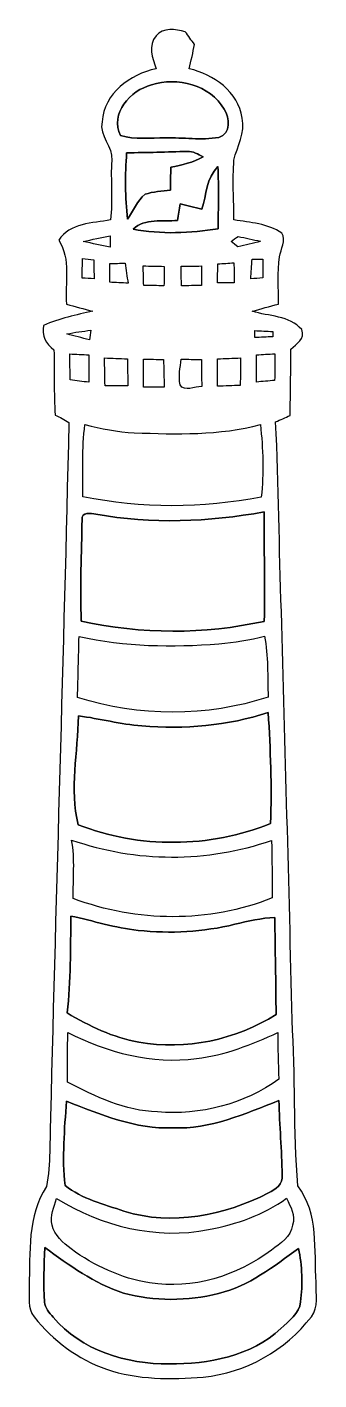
# Model space of a CAD drawing. Header units: centimetres. Extents: x -1.3 to 1.3, y -6.2 to 6.2.
import ezdxf

# ---------------------------------------------------------------- set-up
doc = ezdxf.new("R2010")
doc.units = ezdxf.units.CM
doc.header["$MEASUREMENT"] = 0
doc.layers.add('Camada 1', color=7, linetype='Continuous')

msp = doc.modelspace()

# ---------------------------------------------------------------- linework, layer by layer
at = {"layer": 'Camada 1', "color": 143}
for points, knots in [([(-0.1538, 6.11328), (-0.08924, 6.19478), (0.02433, 6.17431), (0.11219, 6.15209), (0.11219, 6.15209), (0.14005, 6.11292), (0.16827, 6.07413), (0.19719, 6.03566), (0.19719, 6.03566), (0.18308, 5.96089), (0.16615, 5.8868), (0.14817, 5.81271), (0.14817, 5.81271), (0.37076, 5.76262), (0.5976, 5.60246), (0.63253, 5.36256), (0.63253, 5.36256), (0.66392, 5.22781), (0.58561, 5.10504), (0.55703, 4.97804), (0.55703, 4.97804), (0.54363, 4.79565), (0.55597, 4.61256), (0.55738, 4.42982), (0.55738, 4.42982), (0.7066, 4.40796), (0.86606, 4.39525), (0.99554, 4.31058), (0.99554, 4.31058), (1.03645, 4.24039), (0.98424, 4.16453), (0.97401, 4.09327), (0.97401, 4.09327), (0.95108, 3.9504), (0.96767, 3.80471), (0.96414, 3.66077), (0.96414, 3.66077), (0.88406, 3.63889), (0.80398, 3.61667), (0.72424, 3.59445), (0.72424, 3.59445), (0.87524, 3.54682), (1.06503, 3.55706), (1.17615, 3.42793), (1.17615, 3.42793), (1.20967, 3.34327), (1.1303, 3.29776), (1.07843, 3.24872), (1.07843, 3.24872), (1.07597, 3.04623), (1.0735, 2.84373), (1.07068, 2.64125), (1.07068, 2.64125), (1.02658, 2.62183), (0.98248, 2.60208), (0.93839, 2.58268), (0.93839, 2.58268), (0.96943, 2.00447), (0.96731, 1.42521), (0.9906, 0.84666), (0.9906, 0.84666), (1.0234, -0.3997), (1.06221, -1.64535), (1.08832, -2.89172), (1.08832, -2.89172), (1.12041, -3.39653), (1.09855, -3.90384), (1.14194, -4.40796), (1.14194, -4.40796), (1.33349, -4.66266), (1.28939, -4.99392), (1.30739, -5.29201), (1.30739, -5.29201), (1.30562, -5.39574), (1.33278, -5.51532), (1.26434, -5.60458), (1.26434, -5.60458), (1.02799, -5.91255), (0.66462, -6.11786), (0.27763, -6.15597), (0.27763, -6.15597), (-0.01763, -6.17889), (-0.32315, -6.18243), (-0.60642, -6.08365), (-0.60642, -6.08365), (-0.86818, -5.9951), (-1.09677, -5.82224), (-1.26753, -5.60634), (-1.26753, -5.60634), (-1.33173, -5.52732), (-1.30951, -5.41972), (-1.31375, -5.32589), (-1.31375, -5.32589), (-1.30352, -5.01826), (-1.33244, -4.68312), (-1.15534, -4.41325), (-1.15534, -4.41325), (-1.11441, -4.20441), (-1.12747, -3.98638), (-1.11831, -3.77401), (-1.11831, -3.77401), (-1.06644, -1.657), (-0.99905, 0.46036), (-0.95108, 2.57668), (-0.95108, 2.57668), (-0.98989, 2.60456), (-1.03363, 2.62395), (-1.07562, 2.64548), (-1.07562, 2.64548), (-1.08832, 2.84409), (-1.08267, 3.04305), (-1.08725, 3.24167), (-1.08725, 3.24167), (-1.16346, 3.2953), (-1.19979, 3.3729), (-1.18109, 3.46533), (-1.18109, 3.46533), (-1.03752, 3.52882), (-0.88406, 3.562), (-0.73096, 3.5948), (-0.73096, 3.5948), (-0.81209, 3.61597), (-0.89288, 3.63748), (-0.97367, 3.65901), (-0.97367, 3.65901), (-0.98848, 3.8548), (-0.92886, 4.07), (-1.04315, 4.24532), (-1.04315, 4.24532), (-0.94192, 4.40336), (-0.73447, 4.39914), (-0.57009, 4.43018), (-0.57009, 4.43018), (-0.54856, 4.61115), (-0.57114, 4.79319), (-0.5595, 4.97487), (-0.5595, 4.97487), (-0.54539, 5.10329), (-0.67875, 5.19677), (-0.64735, 5.3287), (-0.64735, 5.3287), (-0.62934, 5.5894), (-0.39193, 5.76297), (-0.15346, 5.81342), (-0.15346, 5.81342), (-0.18661, 5.90761), (-0.23142, 6.02791), (-0.1538, 6.11328)], [0, 0, 0, 0, 0.02631579, 0.02631579, 0.02631579, 0.02631579, 0.05263158, 0.05263158, 0.05263158, 0.05263158, 0.07894737, 0.07894737, 0.07894737, 0.07894737, 0.10526316, 0.10526316, 0.10526316, 0.10526316, 0.13157895, 0.13157895, 0.13157895, 0.13157895, 0.15789474, 0.15789474, 0.15789474, 0.15789474, 0.18421053, 0.18421053, 0.18421053, 0.18421053, 0.21052632, 0.21052632, 0.21052632, 0.21052632, 0.23684211, 0.23684211, 0.23684211, 0.23684211, 0.26315789, 0.26315789, 0.26315789, 0.26315789, 0.28947368, 0.28947368, 0.28947368, 0.28947368, 0.31578947, 0.31578947, 0.31578947, 0.31578947, 0.34210526, 0.34210526, 0.34210526, 0.34210526, 0.36842105, 0.36842105, 0.36842105, 0.36842105, 0.39473684, 0.39473684, 0.39473684, 0.39473684, 0.42105263, 0.42105263, 0.42105263, 0.42105263, 0.44736842, 0.44736842, 0.44736842, 0.44736842, 0.47368421, 0.47368421, 0.47368421, 0.47368421, 0.5, 0.5, 0.5, 0.5, 0.52631579, 0.52631579, 0.52631579, 0.52631579, 0.55263158, 0.55263158, 0.55263158, 0.55263158, 0.57894737, 0.57894737, 0.57894737, 0.57894737, 0.60526316, 0.60526316, 0.60526316, 0.60526316, 0.63157895, 0.63157895, 0.63157895, 0.63157895, 0.65789474, 0.65789474, 0.65789474, 0.65789474, 0.68421053, 0.68421053, 0.68421053, 0.68421053, 0.71052632, 0.71052632, 0.71052632, 0.71052632, 0.73684211, 0.73684211, 0.73684211, 0.73684211, 0.76315789, 0.76315789, 0.76315789, 0.76315789, 0.78947368, 0.78947368, 0.78947368, 0.78947368, 0.81578947, 0.81578947, 0.81578947, 0.81578947, 0.84210526, 0.84210526, 0.84210526, 0.84210526, 0.86842105, 0.86842105, 0.86842105, 0.86842105, 0.89473684, 0.89473684, 0.89473684, 0.89473684, 0.92105263, 0.92105263, 0.92105263, 0.92105263, 0.94736842, 0.94736842, 0.94736842, 0.94736842, 1, 1, 1, 1]), ([(-0.19685, 5.66561), (-0.19685, 5.66561), (-0.19685, 5.66561), (-0.19685, 5.66561), (-0.19685, 5.66561), (-0.38522, 5.61833), (-0.58242, 5.39962), (-0.47766, 5.20206), (-0.47766, 5.20206), (-0.34571, 5.16113), (-0.2053, 5.18337), (-0.0695, 5.18018), (-0.0695, 5.18018), (0.09348, 5.18583), (0.25858, 5.15796), (0.4205, 5.18512), (0.4205, 5.18512), (0.53233, 5.22145), (0.52069, 5.36187), (0.46813, 5.44371), (0.46813, 5.44371), (0.33725, 5.66596), (0.04056, 5.74321), (-0.19685, 5.66561)], [0, 0, 0, 0, 0.14285714, 0.14285714, 0.14285714, 0.14285714, 0.28571429, 0.28571429, 0.28571429, 0.28571429, 0.42857143, 0.42857143, 0.42857143, 0.42857143, 0.57142857, 0.57142857, 0.57142857, 0.57142857, 0.71428571, 0.71428571, 0.71428571, 0.71428571, 1, 1, 1, 1]), ([(0.13194, 5.05741), (0.13194, 5.05741), (0.13194, 5.05741), (0.13194, 5.05741), (0.13194, 5.05741), (-0.05326, 5.05071), (-0.23812, 5.04718), (-0.42333, 5.04401), (-0.42333, 5.04401), (-0.43744, 4.84152), (-0.43673, 4.63832), (-0.41521, 4.43618), (-0.41521, 4.43618), (-0.36547, 4.51484), (-0.32385, 4.60092), (-0.25505, 4.66514), (-0.25505, 4.66514), (-0.18026, 4.68982), (-0.10054, 4.69194), (-0.02292, 4.70217), (-0.02292, 4.70217), (-0.02187, 4.77237), (-0.0208, 4.84258), (-0.01939, 4.91277), (-0.01939, 4.91277), (0.0822, 4.93218), (0.1845, 4.95582), (0.27515, 5.00839), (0.27515, 5.00839), (0.2293, 5.02884), (0.1845, 5.06201), (0.13194, 5.05741)], [0, 0, 0, 0, 0.11111111, 0.11111111, 0.11111111, 0.11111111, 0.22222222, 0.22222222, 0.22222222, 0.22222222, 0.33333333, 0.33333333, 0.33333333, 0.33333333, 0.44444444, 0.44444444, 0.44444444, 0.44444444, 0.55555556, 0.55555556, 0.55555556, 0.55555556, 0.66666667, 0.66666667, 0.66666667, 0.66666667, 0.77777778, 0.77777778, 0.77777778, 0.77777778, 1, 1, 1, 1]), ([(0.26353, 4.52861), (0.26353, 4.52861), (0.26353, 4.52861), (0.26353, 4.52861), (0.26353, 4.52861), (0.19719, 4.54483), (0.13088, 4.56106), (0.06456, 4.57729), (0.06456, 4.57729), (0.05715, 4.52649), (0.04974, 4.47604), (0.04234, 4.42524), (0.04234, 4.42524), (-0.09489, 4.41571), (-0.25435, 4.44782), (-0.36442, 4.34552), (-0.36442, 4.34552), (-0.10829, 4.29789), (0.15733, 4.30705), (0.4138, 4.3501), (0.4138, 4.3501), (0.41416, 4.53918), (0.41909, 4.72863), (0.41098, 4.91771), (0.41098, 4.91771), (0.3048, 4.81436), (0.30726, 4.6609), (0.26353, 4.52861)], [0, 0, 0, 0, 0.125, 0.125, 0.125, 0.125, 0.25, 0.25, 0.25, 0.25, 0.375, 0.375, 0.375, 0.375, 0.5, 0.5, 0.5, 0.5, 0.625, 0.625, 0.625, 0.625, 0.75, 0.75, 0.75, 0.75, 1, 1, 1, 1]), ([(-0.81915, 4.23367), (-0.81915, 4.23367), (-0.81915, 4.23367), (-0.81915, 4.23367), (-0.81915, 4.23367), (-0.7373, 4.21428), (-0.6551, 4.19734), (-0.57221, 4.18041), (-0.57221, 4.18041), (-0.57291, 4.21498), (-0.5736, 4.24921), (-0.57396, 4.28378), (-0.57396, 4.28378), (-0.6558, 4.2672), (-0.73766, 4.25097), (-0.81915, 4.23367)], [0, 0, 0, 0, 0.2, 0.2, 0.2, 0.2, 0.4, 0.4, 0.4, 0.4, 0.6, 0.6, 0.6, 0.6, 1, 1, 1, 1]), ([(0.53199, 4.23367), (0.53199, 4.23367), (0.53199, 4.23367), (0.53199, 4.23367), (0.53199, 4.23367), (0.54751, 4.22098), (0.57855, 4.19559), (0.59372, 4.18324), (0.59372, 4.18324), (0.6625, 4.20051), (0.73166, 4.21674), (0.80044, 4.23509), (0.80044, 4.23509), (0.73201, 4.25026), (0.66321, 4.26473), (0.59477, 4.27955), (0.59477, 4.27955), (0.57925, 4.26826), (0.54785, 4.24532), (0.53199, 4.23367)], [0, 0, 0, 0, 0.16666667, 0.16666667, 0.16666667, 0.16666667, 0.33333333, 0.33333333, 0.33333333, 0.33333333, 0.5, 0.5, 0.5, 0.5, 0.66666667, 0.66666667, 0.66666667, 0.66666667, 1, 1, 1, 1]), ([(-0.8269, 4.07811), (-0.8269, 4.07811), (-0.8269, 4.07811), (-0.8269, 4.07811), (-0.8269, 4.07811), (-0.82761, 4.01778), (-0.82832, 3.95781), (-0.82902, 3.89784), (-0.82902, 3.89784), (-0.79269, 3.89573), (-0.75635, 3.89395), (-0.71966, 3.89183), (-0.71966, 3.89183), (-0.72143, 3.9497), (-0.72248, 4.00719), (-0.7239, 4.06505), (-0.7239, 4.06505), (-0.75847, 4.06929), (-0.79269, 4.07387), (-0.8269, 4.07811)], [0, 0, 0, 0, 0.16666667, 0.16666667, 0.16666667, 0.16666667, 0.33333333, 0.33333333, 0.33333333, 0.33333333, 0.5, 0.5, 0.5, 0.5, 0.66666667, 0.66666667, 0.66666667, 0.66666667, 1, 1, 1, 1]), ([(-0.57572, 4.03014), (-0.57572, 4.03014), (-0.57572, 4.03014), (-0.57572, 4.03014), (-0.57572, 4.03014), (-0.57643, 3.97333), (-0.57714, 3.91653), (-0.57784, 3.85974), (-0.57784, 3.85974), (-0.5221, 3.85692), (-0.46637, 3.85409), (-0.41027, 3.85092), (-0.41027, 3.85092), (-0.41909, 3.91266), (-0.42791, 3.97403), (-0.43673, 4.03542), (-0.43673, 4.03542), (-0.47166, 4.03401), (-0.54081, 4.03153), (-0.57572, 4.03014)], [0, 0, 0, 0, 0.16666667, 0.16666667, 0.16666667, 0.16666667, 0.33333333, 0.33333333, 0.33333333, 0.33333333, 0.5, 0.5, 0.5, 0.5, 0.66666667, 0.66666667, 0.66666667, 0.66666667, 1, 1, 1, 1]), ([(-0.27164, 4.00967), (-0.27164, 4.00967), (-0.27164, 4.00967), (-0.27164, 4.00967), (-0.27164, 4.00967), (-0.27023, 3.9497), (-0.26882, 3.88972), (-0.26704, 3.82975), (-0.26704, 3.82975), (-0.2053, 3.82939), (-0.14357, 3.82905), (-0.08183, 3.82834), (-0.08183, 3.82834), (-0.08113, 3.88761), (-0.08042, 3.94652), (-0.07937, 4.00543), (-0.07937, 4.00543), (-0.14357, 4.00685), (-0.20778, 4.00826), (-0.27164, 4.00967)], [0, 0, 0, 0, 0.16666667, 0.16666667, 0.16666667, 0.16666667, 0.33333333, 0.33333333, 0.33333333, 0.33333333, 0.5, 0.5, 0.5, 0.5, 0.66666667, 0.66666667, 0.66666667, 0.66666667, 1, 1, 1, 1]), ([(0.07479, 4.00649), (0.07479, 4.00649), (0.07479, 4.00649), (0.07479, 4.00649), (0.07479, 4.00649), (0.07549, 3.94652), (0.07654, 3.88654), (0.07761, 3.82622), (0.07761, 3.82622), (0.13864, 3.82834), (0.19967, 3.8301), (0.26105, 3.83187), (0.26105, 3.83187), (0.2607, 3.89078), (0.26034, 3.95005), (0.26034, 4.00897), (0.26034, 4.00897), (0.19826, 4.00826), (0.13652, 4.00719), (0.07479, 4.00649)], [0, 0, 0, 0, 0.16666667, 0.16666667, 0.16666667, 0.16666667, 0.33333333, 0.33333333, 0.33333333, 0.33333333, 0.5, 0.5, 0.5, 0.5, 0.66666667, 0.66666667, 0.66666667, 0.66666667, 1, 1, 1, 1]), ([(0.40993, 4.02731), (0.40993, 4.02731), (0.40993, 4.02731), (0.40993, 4.02731), (0.40993, 4.02731), (0.40886, 3.96945), (0.40815, 3.91195), (0.40745, 3.85409), (0.40745, 3.85409), (0.4579, 3.85409), (0.5087, 3.85444), (0.55986, 3.85444), (0.55986, 3.85444), (0.55879, 3.91617), (0.55808, 3.97756), (0.55738, 4.03895), (0.55738, 4.03895), (0.50799, 4.03506), (0.45895, 4.03119), (0.40993, 4.02731)], [0, 0, 0, 0, 0.16666667, 0.16666667, 0.16666667, 0.16666667, 0.33333333, 0.33333333, 0.33333333, 0.33333333, 0.5, 0.5, 0.5, 0.5, 0.66666667, 0.66666667, 0.66666667, 0.66666667, 1, 1, 1, 1]), ([(0.72248, 4.07212), (0.72248, 4.07212), (0.72248, 4.07212), (0.72248, 4.07212), (0.72248, 4.07212), (0.71825, 4.01179), (0.71472, 3.95111), (0.71154, 3.89042), (0.71154, 3.89042), (0.74824, 3.89395), (0.78493, 3.89748), (0.82196, 3.90065), (0.82196, 3.90065), (0.82161, 3.9571), (0.82125, 4.01355), (0.82091, 4.07), (0.82091, 4.07), (0.78809, 4.0707), (0.7553, 4.07141), (0.72248, 4.07212)], [0, 0, 0, 0, 0.16666667, 0.16666667, 0.16666667, 0.16666667, 0.33333333, 0.33333333, 0.33333333, 0.33333333, 0.5, 0.5, 0.5, 0.5, 0.66666667, 0.66666667, 0.66666667, 0.66666667, 1, 1, 1, 1]), ([(-0.96872, 3.38701), (-0.96872, 3.38701), (-0.96872, 3.38701), (-0.96872, 3.38701), (-0.96872, 3.38701), (-0.90063, 3.36797), (-0.83149, 3.35104), (-0.7627, 3.33375), (-0.7627, 3.33375), (-0.75952, 3.35526), (-0.75318, 3.39865), (-0.74999, 3.42053), (-0.74999, 3.42053), (-0.82337, 3.41241), (-0.89641, 3.40254), (-0.96872, 3.38701)], [0, 0, 0, 0, 0.2, 0.2, 0.2, 0.2, 0.4, 0.4, 0.4, 0.4, 0.6, 0.6, 0.6, 0.6, 1, 1, 1, 1]), ([(0.74719, 3.4177), (0.74719, 3.4177), (0.74719, 3.4177), (0.74719, 3.4177), (0.74719, 3.4177), (0.74719, 3.40184), (0.74753, 3.37007), (0.74753, 3.35421), (0.74753, 3.35421), (0.80256, 3.35667), (0.85724, 3.3595), (0.91263, 3.36196), (0.91263, 3.36196), (0.91263, 3.37397), (0.91263, 3.3976), (0.91263, 3.40959), (0.91263, 3.40959), (0.8576, 3.41241), (0.80222, 3.41488), (0.74719, 3.4177)], [0, 0, 0, 0, 0.16666667, 0.16666667, 0.16666667, 0.16666667, 0.33333333, 0.33333333, 0.33333333, 0.33333333, 0.5, 0.5, 0.5, 0.5, 0.66666667, 0.66666667, 0.66666667, 0.66666667, 1, 1, 1, 1]), ([(-0.94192, 3.20462), (-0.94192, 3.20462), (-0.94192, 3.20462), (-0.94192, 3.20462), (-0.94192, 3.20462), (-0.94121, 3.12596), (-0.94014, 3.04694), (-0.93909, 2.96827), (-0.93909, 2.96827), (-0.88194, 2.96016), (-0.82479, 2.95239), (-0.76729, 2.94464), (-0.76729, 2.94464), (-0.76799, 3.0286), (-0.76834, 3.11221), (-0.76904, 3.19617), (-0.76904, 3.19617), (-0.82656, 3.19899), (-0.8844, 3.2018), (-0.94192, 3.20462)], [0, 0, 0, 0, 0.16666667, 0.16666667, 0.16666667, 0.16666667, 0.33333333, 0.33333333, 0.33333333, 0.33333333, 0.5, 0.5, 0.5, 0.5, 0.66666667, 0.66666667, 0.66666667, 0.66666667, 1, 1, 1, 1]), ([(-0.62547, 3.16723), (-0.62547, 3.16723), (-0.62547, 3.16723), (-0.62547, 3.16723), (-0.62547, 3.16723), (-0.62371, 3.08292), (-0.62194, 2.99826), (-0.62018, 2.91358), (-0.62018, 2.91358), (-0.55068, 2.91287), (-0.48083, 2.91182), (-0.41134, 2.91112), (-0.41134, 2.91112), (-0.41275, 2.99366), (-0.41451, 3.07657), (-0.41627, 3.15911), (-0.41627, 3.15911), (-0.48612, 3.16194), (-0.55562, 3.16476), (-0.62547, 3.16723)], [0, 0, 0, 0, 0.16666667, 0.16666667, 0.16666667, 0.16666667, 0.33333333, 0.33333333, 0.33333333, 0.33333333, 0.5, 0.5, 0.5, 0.5, 0.66666667, 0.66666667, 0.66666667, 0.66666667, 1, 1, 1, 1]), ([(-0.26775, 3.15524), (-0.26775, 3.15524), (-0.26775, 3.15524), (-0.26775, 3.15524), (-0.26775, 3.15524), (-0.26811, 3.07057), (-0.26811, 2.98626), (-0.26811, 2.90159), (-0.26811, 2.90159), (-0.2053, 2.90089), (-0.14286, 2.90054), (-0.08008, 2.89984), (-0.08008, 2.89984), (-0.08183, 2.98484), (-0.08361, 3.06987), (-0.08573, 3.15453), (-0.08573, 3.15453), (-0.14676, 3.15489), (-0.20742, 3.15489), (-0.26775, 3.15524)], [0, 0, 0, 0, 0.16666667, 0.16666667, 0.16666667, 0.16666667, 0.33333333, 0.33333333, 0.33333333, 0.33333333, 0.5, 0.5, 0.5, 0.5, 0.66666667, 0.66666667, 0.66666667, 0.66666667, 1, 1, 1, 1]), ([(0.0649, 2.9224), (0.0649, 2.9224), (0.0649, 2.9224), (0.0649, 2.9224), (0.0649, 2.9224), (0.10617, 2.85114), (0.19826, 2.90971), (0.26353, 2.90547), (0.26353, 2.90547), (0.26175, 2.98803), (0.2607, 3.07021), (0.25964, 3.15241), (0.25964, 3.15241), (0.19826, 3.15382), (0.13687, 3.1556), (0.07584, 3.15701), (0.07584, 3.15701), (0.06631, 3.07939), (0.04974, 3.00036), (0.0649, 2.9224)], [0, 0, 0, 0, 0.16666667, 0.16666667, 0.16666667, 0.16666667, 0.33333333, 0.33333333, 0.33333333, 0.33333333, 0.5, 0.5, 0.5, 0.5, 0.66666667, 0.66666667, 0.66666667, 0.66666667, 1, 1, 1, 1]), ([(0.40781, 3.15911), (0.40781, 3.15911), (0.40781, 3.15911), (0.40781, 3.15911), (0.40781, 3.15911), (0.4071, 3.07552), (0.40674, 2.99191), (0.4071, 2.90829), (0.4071, 2.90829), (0.47659, 2.91076), (0.54575, 2.91358), (0.61524, 2.91606), (0.61524, 2.91606), (0.6163, 3.00002), (0.61665, 3.08363), (0.6177, 3.16723), (0.6177, 3.16723), (0.54751, 3.16476), (0.47766, 3.16194), (0.40781, 3.15911)], [0, 0, 0, 0, 0.16666667, 0.16666667, 0.16666667, 0.16666667, 0.33333333, 0.33333333, 0.33333333, 0.33333333, 0.5, 0.5, 0.5, 0.5, 0.66666667, 0.66666667, 0.66666667, 0.66666667, 1, 1, 1, 1]), ([(0.76341, 3.1951), (0.76341, 3.1951), (0.76341, 3.1951), (0.76341, 3.1951), (0.76341, 3.1951), (0.76305, 3.11255), (0.7627, 3.03001), (0.7627, 2.94745), (0.7627, 2.94745), (0.81808, 2.95239), (0.87347, 2.95697), (0.9292, 2.96157), (0.9292, 2.96157), (0.92991, 3.04305), (0.93062, 3.12454), (0.93098, 3.20604), (0.93098, 3.20604), (0.87488, 3.2025), (0.81915, 3.19899), (0.76341, 3.1951)], [0, 0, 0, 0, 0.16666667, 0.16666667, 0.16666667, 0.16666667, 0.33333333, 0.33333333, 0.33333333, 0.33333333, 0.5, 0.5, 0.5, 0.5, 0.66666667, 0.66666667, 0.66666667, 0.66666667, 1, 1, 1, 1]), ([(-0.82444, 1.8983), (-0.82444, 1.8983), (-0.82444, 1.8983), (-0.82444, 1.8983), (-0.82444, 1.8983), (-0.2868, 1.78788), (0.26882, 1.79069), (0.80715, 1.89406), (0.80715, 1.89406), (0.83219, 2.1142), (0.82125, 2.33715), (0.8001, 2.55729), (0.8001, 2.55729), (0.42438, 2.45816), (0.0321, 2.46839), (-0.35277, 2.48355), (-0.35277, 2.48355), (-0.50553, 2.48884), (-0.65617, 2.52024), (-0.80398, 2.55798), (-0.80398, 2.55798), (-0.83326, 2.33927), (-0.8195, 2.11807), (-0.82444, 1.8983)], [0, 0, 0, 0, 0.14285714, 0.14285714, 0.14285714, 0.14285714, 0.28571429, 0.28571429, 0.28571429, 0.28571429, 0.42857143, 0.42857143, 0.42857143, 0.42857143, 0.57142857, 0.57142857, 0.57142857, 0.57142857, 0.71428571, 0.71428571, 0.71428571, 0.71428571, 1, 1, 1, 1]), ([(-0.83078, 1.68909), (-0.83078, 1.68909), (-0.83078, 1.68909), (-0.83078, 1.68909), (-0.83078, 1.68909), (-0.83467, 1.37971), (-0.84949, 1.06961), (-0.83714, 0.76022), (-0.83714, 0.76022), (-0.28963, 0.63746), (0.28609, 0.63782), (0.83431, 0.75776), (0.83431, 0.75776), (0.84278, 1.09114), (0.83114, 1.42487), (0.83326, 1.7586), (0.83326, 1.7586), (0.32702, 1.66899), (-0.19578, 1.64324), (-0.70343, 1.73918), (-0.70343, 1.73918), (-0.74824, 1.74519), (-0.83572, 1.76001), (-0.83078, 1.68909)], [0, 0, 0, 0, 0.14285714, 0.14285714, 0.14285714, 0.14285714, 0.28571429, 0.28571429, 0.28571429, 0.28571429, 0.42857143, 0.42857143, 0.42857143, 0.42857143, 0.57142857, 0.57142857, 0.57142857, 0.57142857, 0.71428571, 0.71428571, 0.71428571, 0.71428571, 1, 1, 1, 1]), ([(-0.85794, 0.62018), (-0.85794, 0.62018), (-0.85794, 0.62018), (-0.85794, 0.62018), (-0.85794, 0.62018), (-0.86218, 0.43427), (-0.86747, 0.24835), (-0.87136, 0.06208), (-0.87136, 0.06208), (-0.31009, -0.11818), (0.30833, -0.11994), (0.86888, 0.06526), (0.86888, 0.06526), (0.86642, 0.25188), (0.86888, 0.43921), (0.83784, 0.62371), (0.83784, 0.62371), (0.70097, 0.58702), (0.56127, 0.56339), (0.42016, 0.55209), (0.42016, 0.55209), (-0.00635, 0.51964), (-0.43921, 0.52458), (-0.85794, 0.62018)], [0, 0, 0, 0, 0.14285714, 0.14285714, 0.14285714, 0.14285714, 0.28571429, 0.28571429, 0.28571429, 0.28571429, 0.42857143, 0.42857143, 0.42857143, 0.42857143, 0.57142857, 0.57142857, 0.57142857, 0.57142857, 0.71428571, 0.71428571, 0.71428571, 0.71428571, 1, 1, 1, 1]), ([(-0.28292, -0.19826), (-0.28292, -0.19826), (-0.28292, -0.19826), (-0.28292, -0.19826), (-0.28292, -0.19826), (-0.47907, -0.18625), (-0.66886, -0.12982), (-0.86359, -0.10795), (-0.86359, -0.10795), (-0.86854, -0.43921), (-0.9458, -0.7754), (-0.86606, -1.10313), (-0.86606, -1.10313), (-0.30973, -1.32221), (0.33725, -1.31621), (0.89146, -1.09255), (0.89146, -1.09255), (0.90487, -0.75388), (0.8911, -0.41485), (0.87029, -0.07654), (0.87029, -0.07654), (0.49988, -0.19719), (0.10442, -0.23213), (-0.28292, -0.19826)], [0, 0, 0, 0, 0.14285714, 0.14285714, 0.14285714, 0.14285714, 0.28571429, 0.28571429, 0.28571429, 0.28571429, 0.42857143, 0.42857143, 0.42857143, 0.42857143, 0.57142857, 0.57142857, 0.57142857, 0.57142857, 0.71428571, 0.71428571, 0.71428571, 0.71428571, 1, 1, 1, 1]), ([(-0.92533, -1.24283), (-0.92533, -1.24283), (-0.92533, -1.24283), (-0.92533, -1.24283), (-0.92533, -1.24283), (-0.89217, -1.41922), (-0.91475, -1.59948), (-0.91015, -1.77765), (-0.91015, -1.77765), (-0.33055, -1.99813), (0.32843, -2.00342), (0.90594, -1.77305), (0.90594, -1.77305), (0.90594, -1.59737), (0.90523, -1.42168), (0.90134, -1.246), (0.90134, -1.246), (0.31362, -1.45204), (-0.33796, -1.4485), (-0.92533, -1.24283)], [0, 0, 0, 0, 0.16666667, 0.16666667, 0.16666667, 0.16666667, 0.33333333, 0.33333333, 0.33333333, 0.33333333, 0.5, 0.5, 0.5, 0.5, 0.66666667, 0.66666667, 0.66666667, 0.66666667, 1, 1, 1, 1]), ([(-0.93345, -1.93886), (-0.93345, -1.93886), (-0.93345, -1.93886), (-0.93345, -1.93886), (-0.93345, -1.93886), (-0.93486, -2.23414), (-0.9331, -2.53047), (-0.9666, -2.82434), (-0.9666, -2.82434), (-0.76412, -2.94604), (-0.5468, -3.05011), (-0.31221, -3.09068), (-0.31221, -3.09068), (0.11818, -3.17146), (0.57255, -3.07092), (0.94192, -2.83845), (0.94192, -2.83845), (0.94121, -2.54246), (0.93345, -2.24613), (0.93098, -1.95014), (0.93098, -1.95014), (0.80715, -1.95721), (0.68579, -1.98437), (0.56585, -2.014), (0.56585, -2.014), (0.27763, -2.08421), (-0.02292, -2.10114), (-0.31784, -2.06974), (-0.31784, -2.06974), (-0.5274, -2.04823), (-0.72777, -1.98049), (-0.93345, -1.93886)], [0, 0, 0, 0, 0.11111111, 0.11111111, 0.11111111, 0.11111111, 0.22222222, 0.22222222, 0.22222222, 0.22222222, 0.33333333, 0.33333333, 0.33333333, 0.33333333, 0.44444444, 0.44444444, 0.44444444, 0.44444444, 0.55555556, 0.55555556, 0.55555556, 0.55555556, 0.66666667, 0.66666667, 0.66666667, 0.66666667, 0.77777778, 0.77777778, 0.77777778, 0.77777778, 1, 1, 1, 1]), ([(-0.96061, -3.00319), (-0.96061, -3.00319), (-0.96061, -3.00319), (-0.96061, -3.00319), (-0.96061, -3.00319), (-0.96378, -3.15453), (-0.9666, -3.30553), (-0.96343, -3.45687), (-0.96343, -3.45687), (-0.70767, -3.59197), (-0.43602, -3.72075), (-0.14145, -3.73097), (-0.14145, -3.73097), (0.24729, -3.76202), (0.64947, -3.65972), (0.96731, -3.43076), (0.96731, -3.43076), (0.96026, -3.28824), (0.95885, -3.14571), (0.95885, -3.00355), (0.95885, -3.00355), (0.72143, -3.1115), (0.4773, -3.21451), (0.21483, -3.24061), (0.21483, -3.24061), (-0.1912, -3.30022), (-0.59972, -3.18487), (-0.96061, -3.00319)], [0, 0, 0, 0, 0.125, 0.125, 0.125, 0.125, 0.25, 0.25, 0.25, 0.25, 0.375, 0.375, 0.375, 0.375, 0.5, 0.5, 0.5, 0.5, 0.625, 0.625, 0.625, 0.625, 0.75, 0.75, 0.75, 0.75, 1, 1, 1, 1]), ([(-0.97296, -3.63326), (-0.97296, -3.63326), (-0.97296, -3.63326), (-0.97296, -3.63326), (-0.97296, -3.63326), (-0.98989, -3.88902), (-1.01458, -4.1483), (-0.98602, -4.40372), (-0.98602, -4.40372), (-0.83078, -4.52683), (-0.63183, -4.57517), (-0.44732, -4.63832), (-0.44732, -4.63832), (-0.0074, -4.77626), (0.4713, -4.67783), (0.87312, -4.4718), (0.87312, -4.4718), (0.93591, -4.43864), (1.0107, -4.39032), (0.998, -4.30776), (0.998, -4.30776), (0.99589, -4.08057), (0.97189, -3.85375), (0.96872, -3.6262), (0.96872, -3.6262), (0.65722, -3.74614), (0.34113, -3.89183), (-0.0007, -3.87597), (-0.0007, -3.87597), (-0.34183, -3.89008), (-0.6618, -3.75462), (-0.97296, -3.63326)], [0, 0, 0, 0, 0.11111111, 0.11111111, 0.11111111, 0.11111111, 0.22222222, 0.22222222, 0.22222222, 0.22222222, 0.33333333, 0.33333333, 0.33333333, 0.33333333, 0.44444444, 0.44444444, 0.44444444, 0.44444444, 0.55555556, 0.55555556, 0.55555556, 0.55555556, 0.66666667, 0.66666667, 0.66666667, 0.66666667, 0.77777778, 0.77777778, 0.77777778, 0.77777778, 1, 1, 1, 1]), ([(-1.06291, -4.52296), (-1.06291, -4.52296), (-1.06291, -4.52296), (-1.06291, -4.52296), (-1.06291, -4.52296), (-1.08513, -4.60162), (-1.12572, -4.68207), (-1.10348, -4.76566), (-1.10348, -4.76566), (-1.08126, -4.86056), (-1.00541, -4.92794), (-0.93027, -4.98403), (-0.93027, -4.98403), (-0.71825, -5.1382), (-0.47342, -5.25322), (-0.21271, -5.29342), (-0.21271, -5.29342), (0.17955, -5.35939), (0.58525, -5.22851), (0.90028, -4.99497), (0.90028, -4.99497), (0.98, -4.93465), (1.07772, -4.87291), (1.09326, -4.76532), (1.09326, -4.76532), (1.12253, -4.67818), (1.07385, -4.59705), (1.03857, -4.52084), (1.03857, -4.52084), (0.82902, -4.67395), (0.5782, -4.75721), (0.32631, -4.80694), (0.32631, -4.80694), (-0.15134, -4.90149), (-0.65369, -4.77731), (-1.06291, -4.52296)], [0, 0, 0, 0, 0.1, 0.1, 0.1, 0.1, 0.2, 0.2, 0.2, 0.2, 0.3, 0.3, 0.3, 0.3, 0.4, 0.4, 0.4, 0.4, 0.5, 0.5, 0.5, 0.5, 0.6, 0.6, 0.6, 0.6, 0.7, 0.7, 0.7, 0.7, 0.8, 0.8, 0.8, 0.8, 1, 1, 1, 1]), ([(-1.17122, -4.97134), (-1.17122, -4.97134), (-1.17122, -4.97134), (-1.17122, -4.97134), (-1.17122, -4.97134), (-1.17544, -5.13715), (-1.18957, -5.30401), (-1.17264, -5.46946), (-1.17264, -5.46946), (-1.1684, -5.5245), (-1.12783, -5.56718), (-1.09502, -5.60846), (-1.09502, -5.60846), (-0.83784, -5.9129), (-0.42333, -6.03956), (-0.03527, -6.03603), (-0.03527, -6.03603), (0.32526, -6.03744), (0.71402, -5.96582), (0.98672, -5.71253), (0.98672, -5.71253), (1.05833, -5.64268), (1.15429, -5.576), (1.16628, -5.4691), (1.16628, -5.4691), (1.18674, -5.30577), (1.18109, -5.13927), (1.14618, -4.97874), (1.14618, -4.97874), (0.92216, -5.1449), (0.6932, -5.322), (0.41768, -5.39221), (0.41768, -5.39221), (0.13334, -5.46135), (-0.16968, -5.46559), (-0.45261, -5.38868), (-0.45261, -5.38868), (-0.71754, -5.29907), (-0.94721, -5.13396), (-1.17122, -4.97134)], [0, 0, 0, 0, 0.09090909, 0.09090909, 0.09090909, 0.09090909, 0.18181818, 0.18181818, 0.18181818, 0.18181818, 0.27272727, 0.27272727, 0.27272727, 0.27272727, 0.36363636, 0.36363636, 0.36363636, 0.36363636, 0.45454545, 0.45454545, 0.45454545, 0.45454545, 0.54545455, 0.54545455, 0.54545455, 0.54545455, 0.63636364, 0.63636364, 0.63636364, 0.63636364, 0.72727273, 0.72727273, 0.72727273, 0.72727273, 0.81818182, 0.81818182, 0.81818182, 0.81818182, 1, 1, 1, 1])]:
    msp.add_open_spline(points, degree=3, knots=knots, dxfattribs=at)
at = {"layer": 'Camada 1', "color": 145}
for points, knots in [([(-0.19685, 5.66561), (0.04056, 5.74321), (0.33725, 5.66596), (0.46813, 5.44371), (0.46813, 5.44371), (0.52069, 5.36187), (0.53233, 5.22145), (0.4205, 5.18512), (0.4205, 5.18512), (0.25858, 5.15796), (0.09348, 5.18583), (-0.0695, 5.18018), (-0.0695, 5.18018), (-0.2053, 5.18337), (-0.34571, 5.16113), (-0.47766, 5.20206), (-0.47766, 5.20206), (-0.58242, 5.39962), (-0.38522, 5.61833), (-0.19685, 5.66561)], [0, 0, 0, 0, 0.16666667, 0.16666667, 0.16666667, 0.16666667, 0.33333333, 0.33333333, 0.33333333, 0.33333333, 0.5, 0.5, 0.5, 0.5, 0.66666667, 0.66666667, 0.66666667, 0.66666667, 1, 1, 1, 1]), ([(0.13194, 5.05741), (0.1845, 5.06201), (0.2293, 5.02884), (0.27515, 5.00839), (0.27515, 5.00839), (0.1845, 4.95582), (0.0822, 4.93218), (-0.01939, 4.91277), (-0.01939, 4.91277), (-0.0208, 4.84258), (-0.02187, 4.77237), (-0.02292, 4.70217), (-0.02292, 4.70217), (-0.10054, 4.69194), (-0.18026, 4.68982), (-0.25505, 4.66514), (-0.25505, 4.66514), (-0.32385, 4.60092), (-0.36547, 4.51484), (-0.41521, 4.43618), (-0.41521, 4.43618), (-0.43673, 4.63832), (-0.43744, 4.84152), (-0.42333, 5.04401), (-0.42333, 5.04401), (-0.23812, 5.04718), (-0.05326, 5.05071), (0.13194, 5.05741)], [0, 0, 0, 0, 0.125, 0.125, 0.125, 0.125, 0.25, 0.25, 0.25, 0.25, 0.375, 0.375, 0.375, 0.375, 0.5, 0.5, 0.5, 0.5, 0.625, 0.625, 0.625, 0.625, 0.75, 0.75, 0.75, 0.75, 1, 1, 1, 1]), ([(0.26353, 4.52861), (0.30726, 4.6609), (0.3048, 4.81436), (0.41098, 4.91771), (0.41098, 4.91771), (0.41909, 4.72863), (0.41416, 4.53918), (0.4138, 4.3501), (0.4138, 4.3501), (0.15733, 4.30705), (-0.10829, 4.29789), (-0.36442, 4.34552), (-0.36442, 4.34552), (-0.25435, 4.44782), (-0.09489, 4.41571), (0.04234, 4.42524), (0.04234, 4.42524), (0.04974, 4.47604), (0.05715, 4.52649), (0.06456, 4.57729), (0.06456, 4.57729), (0.13088, 4.56106), (0.19719, 4.54483), (0.26353, 4.52861)], [0, 0, 0, 0, 0.14285714, 0.14285714, 0.14285714, 0.14285714, 0.28571429, 0.28571429, 0.28571429, 0.28571429, 0.42857143, 0.42857143, 0.42857143, 0.42857143, 0.57142857, 0.57142857, 0.57142857, 0.57142857, 0.71428571, 0.71428571, 0.71428571, 0.71428571, 1, 1, 1, 1]), ([(-0.83078, 1.68909), (-0.83572, 1.76001), (-0.74824, 1.74519), (-0.70343, 1.73918), (-0.70343, 1.73918), (-0.19578, 1.64324), (0.32702, 1.66899), (0.83326, 1.7586), (0.83326, 1.7586), (0.83114, 1.42487), (0.84278, 1.09114), (0.83431, 0.75776), (0.83431, 0.75776), (0.28609, 0.63782), (-0.28963, 0.63746), (-0.83714, 0.76022), (-0.83714, 0.76022), (-0.84949, 1.06961), (-0.83467, 1.37971), (-0.83078, 1.68909)], [0, 0, 0, 0, 0.16666667, 0.16666667, 0.16666667, 0.16666667, 0.33333333, 0.33333333, 0.33333333, 0.33333333, 0.5, 0.5, 0.5, 0.5, 0.66666667, 0.66666667, 0.66666667, 0.66666667, 1, 1, 1, 1]), ([(-0.28292, -0.19826), (0.10442, -0.23213), (0.49988, -0.19719), (0.87029, -0.07654), (0.87029, -0.07654), (0.8911, -0.41485), (0.90487, -0.75388), (0.89146, -1.09255), (0.89146, -1.09255), (0.33725, -1.31621), (-0.30973, -1.32221), (-0.86606, -1.10313), (-0.86606, -1.10313), (-0.9458, -0.7754), (-0.86854, -0.43921), (-0.86359, -0.10795), (-0.86359, -0.10795), (-0.66886, -0.12982), (-0.47907, -0.18625), (-0.28292, -0.19826)], [0, 0, 0, 0, 0.16666667, 0.16666667, 0.16666667, 0.16666667, 0.33333333, 0.33333333, 0.33333333, 0.33333333, 0.5, 0.5, 0.5, 0.5, 0.66666667, 0.66666667, 0.66666667, 0.66666667, 1, 1, 1, 1]), ([(-0.93345, -1.93886), (-0.72777, -1.98049), (-0.5274, -2.04823), (-0.31784, -2.06974), (-0.31784, -2.06974), (-0.02292, -2.10114), (0.27763, -2.08421), (0.56585, -2.014), (0.56585, -2.014), (0.68579, -1.98437), (0.80715, -1.95721), (0.93098, -1.95014), (0.93098, -1.95014), (0.93345, -2.24613), (0.94121, -2.54246), (0.94192, -2.83845), (0.94192, -2.83845), (0.57255, -3.07092), (0.11818, -3.17146), (-0.31221, -3.09068), (-0.31221, -3.09068), (-0.5468, -3.05011), (-0.76412, -2.94604), (-0.9666, -2.82434), (-0.9666, -2.82434), (-0.9331, -2.53047), (-0.93486, -2.23414), (-0.93345, -1.93886)], [0, 0, 0, 0, 0.125, 0.125, 0.125, 0.125, 0.25, 0.25, 0.25, 0.25, 0.375, 0.375, 0.375, 0.375, 0.5, 0.5, 0.5, 0.5, 0.625, 0.625, 0.625, 0.625, 0.75, 0.75, 0.75, 0.75, 1, 1, 1, 1]), ([(-0.97296, -3.63326), (-0.6618, -3.75462), (-0.34183, -3.89008), (-0.0007, -3.87597), (-0.0007, -3.87597), (0.34113, -3.89183), (0.65722, -3.74614), (0.96872, -3.6262), (0.96872, -3.6262), (0.97189, -3.85375), (0.99589, -4.08057), (0.998, -4.30776), (0.998, -4.30776), (1.0107, -4.39032), (0.93591, -4.43864), (0.87312, -4.4718), (0.87312, -4.4718), (0.4713, -4.67783), (-0.0074, -4.77626), (-0.44732, -4.63832), (-0.44732, -4.63832), (-0.63183, -4.57517), (-0.83078, -4.52683), (-0.98602, -4.40372), (-0.98602, -4.40372), (-1.01458, -4.1483), (-0.98989, -3.88902), (-0.97296, -3.63326)], [0, 0, 0, 0, 0.125, 0.125, 0.125, 0.125, 0.25, 0.25, 0.25, 0.25, 0.375, 0.375, 0.375, 0.375, 0.5, 0.5, 0.5, 0.5, 0.625, 0.625, 0.625, 0.625, 0.75, 0.75, 0.75, 0.75, 1, 1, 1, 1]), ([(-1.17122, -4.97134), (-0.94721, -5.13396), (-0.71754, -5.29907), (-0.45261, -5.38868), (-0.45261, -5.38868), (-0.16968, -5.46559), (0.13334, -5.46135), (0.41768, -5.39221), (0.41768, -5.39221), (0.6932, -5.322), (0.92216, -5.1449), (1.14618, -4.97874), (1.14618, -4.97874), (1.18109, -5.13927), (1.18674, -5.30577), (1.16628, -5.4691), (1.16628, -5.4691), (1.15429, -5.576), (1.05833, -5.64268), (0.98672, -5.71253), (0.98672, -5.71253), (0.71402, -5.96582), (0.32526, -6.03744), (-0.03527, -6.03603), (-0.03527, -6.03603), (-0.42333, -6.03956), (-0.83784, -5.9129), (-1.09502, -5.60846), (-1.09502, -5.60846), (-1.12783, -5.56718), (-1.1684, -5.5245), (-1.17264, -5.46946), (-1.17264, -5.46946), (-1.18957, -5.30401), (-1.17544, -5.13715), (-1.17122, -4.97134)], [0, 0, 0, 0, 0.1, 0.1, 0.1, 0.1, 0.2, 0.2, 0.2, 0.2, 0.3, 0.3, 0.3, 0.3, 0.4, 0.4, 0.4, 0.4, 0.5, 0.5, 0.5, 0.5, 0.6, 0.6, 0.6, 0.6, 0.7, 0.7, 0.7, 0.7, 0.8, 0.8, 0.8, 0.8, 1, 1, 1, 1])]:
    msp.add_open_spline(points, degree=3, knots=knots, dxfattribs=at)

doc.saveas('drawing.dxf')
